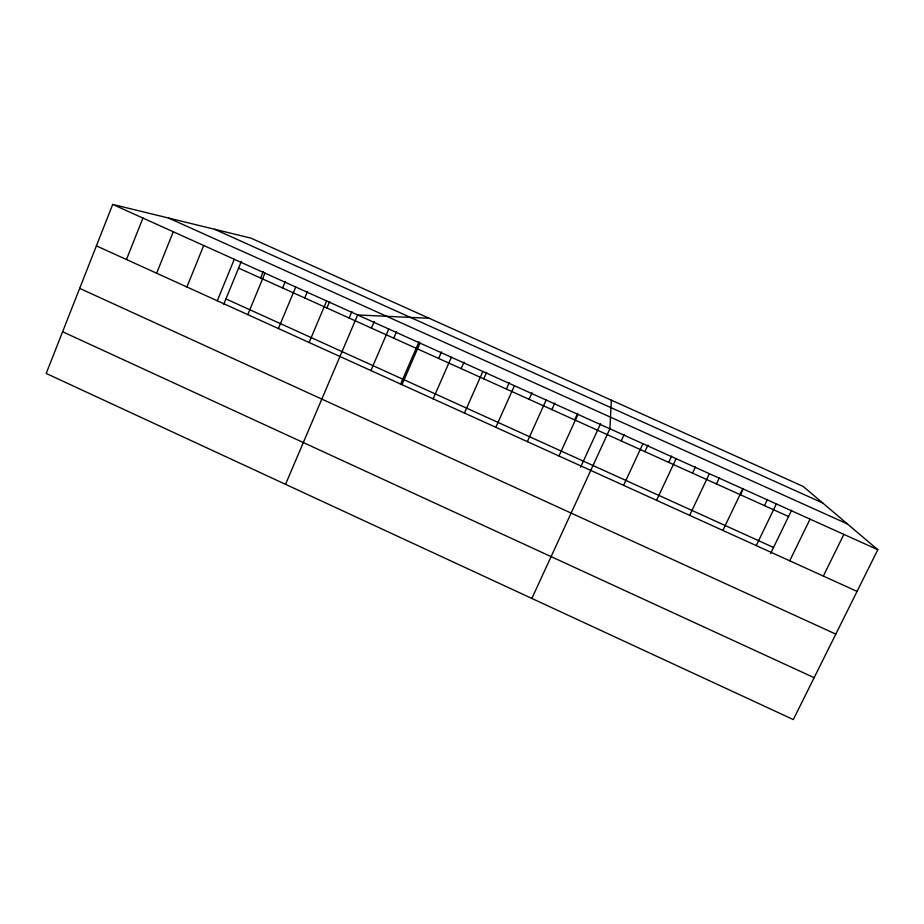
<?xml version="1.0" encoding="UTF-8"?>
<svg xmlns="http://www.w3.org/2000/svg" width="924" height="924" viewBox="0 0 924 924"><rect width="100%" height="100%" fill="white"/><g stroke="black" fill="none" stroke-linecap="round" stroke-linejoin="round"><path stroke-width="1.39" d="M611.353 400.184L609.898 428.805L531.854 598.452M112.705 204.423L46.2 373.446L793.312 719.577L877.8 549.711L803.164 486.417L250.878 238.115L112.705 204.423L877.8 549.711M126.461 259.517L142.931 218.064M156.63 273.227L173.273 231.751M186.902 286.983L203.719 245.495M217.29 300.785L234.28 259.286M223.77 304.169L241.256 261.573M260.58 278.02L263.271 271.506M247.794 314.634L264.957 273.134M282.628 287.976L285.343 281.462M278.401 328.54L295.738 287.017M304.735 297.967L307.473 291.453M309.124 342.492L326.634 300.97M326.911 307.981L329.66 301.467M349.133 318.018L351.905 311.503M285.528 484.326L357.646 314.957L429.198 318.283M371.425 328.089L374.22 321.564M370.905 370.559L388.773 329.013M393.763 338.184L396.581 331.658M400.485 384.442L418.999 341.776M401.963 384.673L420.016 343.104M438.634 358.454L441.487 351.928M433.148 398.833L451.374 357.253M461.157 368.63L464.033 362.093M464.437 413.04L482.836 371.46M483.737 378.828L486.636 372.291M506.387 389.05L509.297 382.524M495.841 427.304L514.425 385.712M529.094 399.307L532.028 392.781M527.361 441.626L546.13 400.023M551.847 409.598L554.804 403.06M574.682 419.9L577.65 413.363M558.997 455.994L577.962 414.391M580.595 467.232L600.565 423.7M621.205 440.921L624.231 434.384M623.596 485.343L642.942 443.716M644.917 451.628L647.955 445.091M668.687 462.37L671.621 456.098M656.571 500.311L676.102 458.685M692.526 473.134L695.483 466.874M689.662 515.349L709.389 473.7M716.435 483.933L719.415 477.673M722.88 530.445L742.815 488.784M740.413 494.767L743.404 488.496M764.448 505.624L767.474 499.353M756.236 545.587L776.368 503.927M770.581 553.557L791.602 510.244M789.72 560.799L810.048 519.126M823.33 576.068L843.855 534.384M214.53 229.244L822.614 502.91M168.607 218.052L847.377 523.908M238.577 268.087L788.553 516.516M225.93 298.902L773.538 547.458M96.396 245.865L857.068 591.395M79.672 288.369L835.816 634.118M62.613 331.751L814.136 677.696"/></g></svg>
